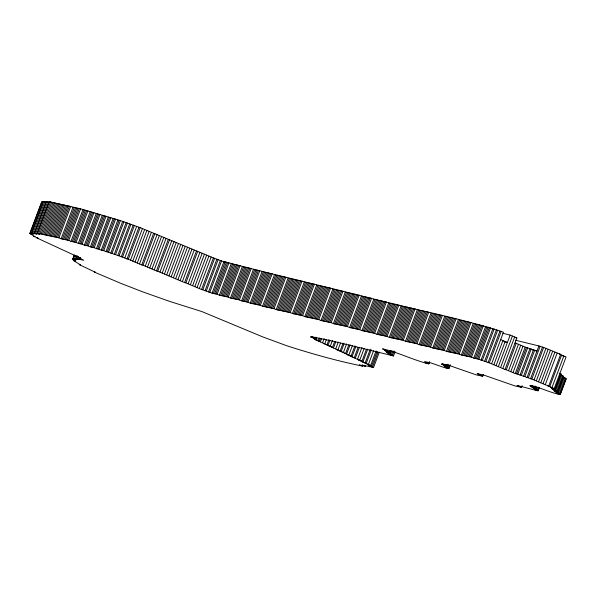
<?xml version="1.0" encoding="UTF-8"?>
<svg xmlns="http://www.w3.org/2000/svg" width="596" height="596" viewBox="0 0 596 596"><rect width="100%" height="100%" fill="white"/><g stroke="black" fill="none" stroke-linecap="round" stroke-linejoin="round"><path stroke-width="0.89" d="M77.055 256.109L76.094 258.671L83.708 260.281L79.529 257.964L80.795 258.232L36.892 237.953L38.166 238.221L33.681 236.321L34.955 236.59L29.8 233.587L41.668 202.014L42.934 202.282M29.8 233.587L32.34 234.124L30.098 233.17L41.966 201.597L43.232 201.865L31.364 233.438M30.098 233.17L33.905 233.975L31.663 233.029L43.53 201.448L47.337 202.253M32.929 233.297L44.797 201.716M34.203 233.565L46.071 201.984M31.663 233.029L36.736 234.101L34.501 233.148L46.369 201.575L50.168 202.379M35.767 233.416L47.635 201.843M37.034 233.684L48.902 202.111M34.501 233.148L39.574 234.221L37.332 233.274L49.2 201.694L80.616 208.823L120.392 220.587L140.172 227.635L213.398 257.941L226.473 262.717M38.598 233.543L50.466 201.962M39.865 233.811L51.74 202.23M41.139 234.079L53.007 202.498M42.405 234.347L54.273 202.767M43.672 234.615L55.54 203.035M44.946 234.884L56.814 203.303M46.212 235.152L58.08 203.571M47.479 235.42L59.347 203.839M48.745 235.688L60.613 204.115M50.019 235.956L61.887 204.383M51.286 236.225L63.154 204.651M52.552 236.493L64.42 204.92M53.819 236.761L65.687 205.188M55.093 237.029L66.961 205.456M56.359 237.297L68.227 205.724M57.626 237.566L69.494 205.993M37.332 233.274L58.892 237.834L70.76 206.261M58.892 237.834L61.135 238.787L73.003 207.214M62.401 239.056L74.269 207.482M63.675 239.324L75.543 207.751M64.942 239.592L76.809 208.019M66.208 239.86L78.076 208.287M67.475 240.128L79.343 208.555M61.135 238.787L68.749 240.397L80.616 208.823M68.749 240.397L70.984 241.35L82.851 209.777M72.25 241.618L84.125 210.045M73.524 241.887L85.392 210.314M74.791 242.155L86.658 210.582M70.984 241.35L76.057 242.423L87.925 210.85M76.057 242.423L78.299 243.377L90.167 211.796M379.317 352.109L373.543 367.471L362.122 365.057L365.631 366.279L359.291 364.938L362.8 366.153C337.031 360.952 311.812 353.793 286.832 345.777L262.575 336.822L201.806 311.544L169.644 301.39L142.846 291.898L121.211 283.517L94.28 272.067L95.516 272.335L79.171 264.572L80.438 264.84L73.338 260.474L75.878 261.011L72.667 259.379L74.269 255.11M72.667 259.379L75.208 259.916L72.965 258.962L74.247 255.55M72.965 258.962L75.498 259.498L73.263 258.545L74.545 255.133M79.566 243.645L91.434 212.064M74.53 258.813L75.811 255.401M80.832 243.913L92.7 212.332M75.796 259.081L77.085 255.669M78.299 243.377L82.106 244.181L93.974 212.608M77.368 258.94L78.329 256.377M78.635 259.208L79.275 257.502M82.106 244.181L84.341 245.135L96.209 213.554M79.901 259.476L80.542 257.77M85.608 245.403L97.483 213.822M86.882 245.671L98.75 214.091M84.341 245.135L88.148 245.939L100.016 214.359M88.148 245.939L90.391 246.886L102.259 215.312M91.657 247.161L103.525 215.581M92.924 247.429L104.792 215.849M90.391 246.886L94.19 247.698L106.058 216.117M94.19 247.698L96.433 248.644L108.301 217.071M97.699 248.912L109.567 217.339M96.433 248.644L98.966 249.18L110.841 217.607M98.966 249.18L101.208 250.134L113.076 218.561M102.475 250.402L114.343 218.829M101.208 250.134L103.749 250.67L115.617 219.097M103.749 250.67L105.984 251.624L117.852 220.051M107.25 251.892L119.126 220.319M105.984 251.624L108.524 252.16L120.392 220.587M108.524 252.16L110.759 253.114L122.627 221.533M110.759 253.114L112.033 253.382L123.901 221.801M112.033 253.382L114.268 254.336L126.136 222.755M114.268 254.336L115.535 254.604L127.41 223.023M115.535 254.604L117.777 255.55L129.645 223.977M117.777 255.55L119.044 255.818L130.911 224.245M119.044 255.818L121.286 256.772L133.154 225.199M121.286 256.772L122.552 257.04L134.42 225.467M124.795 257.993L136.663 226.413M122.552 257.04L127.03 258.947L138.905 227.367M127.03 258.947L128.304 259.215L140.172 227.635M130.539 260.161L142.407 228.588M132.781 261.115L144.649 229.542M135.024 262.069L146.892 230.488M137.259 263.022L149.127 231.442M139.501 263.968L151.369 232.395M128.304 259.215L141.736 264.922L153.604 233.349M141.736 264.922L143.01 265.19L154.878 233.617M145.245 266.144L157.113 234.563M147.488 267.09L159.356 235.517M149.723 268.044L161.598 236.47M151.965 268.997L163.833 237.424M154.208 269.951L166.075 238.37M143.01 265.19L156.443 270.897L168.31 239.324M156.443 270.897L157.716 271.165L169.584 239.592M159.951 272.119L171.819 240.546M162.194 273.072L174.062 241.499M164.429 274.026L176.297 242.445M166.671 274.972L178.539 243.399M168.914 275.926L180.782 244.353M171.149 276.879L183.017 245.299M173.391 277.833L185.259 246.252M175.626 278.779L187.494 247.206M177.869 279.733L189.737 248.16M180.111 280.686L191.979 249.106M182.346 281.632L194.214 250.059M157.716 271.165L184.589 282.586L196.456 251.013M184.589 282.586L185.855 282.854L197.723 251.281M188.098 283.808L199.965 252.235M190.333 284.761L202.2 253.181M192.575 285.707L204.443 254.134M194.817 286.661L206.685 255.088M197.053 287.615L208.92 256.042M199.295 288.568L211.163 256.988M185.855 282.854L201.53 289.514L213.398 257.941M201.53 289.514L202.804 289.783L214.672 258.21M202.804 289.783L205.039 290.736L216.907 259.163M205.039 290.736L206.305 291.004L218.181 259.431M206.305 291.004L208.548 291.958L220.416 260.385M208.548 291.958L209.814 292.226L221.682 260.653M209.814 292.226L212.057 293.18L223.925 261.599C273.713 274.667 323.963 286.266 373.841 299.065C416.991 310.293 461.177 318.234 503.456 332.233L491.588 363.806M213.323 293.448L225.191 261.868M214.59 293.716L226.465 262.136M215.864 293.984L227.732 262.404M212.057 293.18L217.13 294.253L228.998 262.672M217.13 294.253L219.373 295.206L231.241 263.626M220.639 295.474L232.507 263.894M221.906 295.743L233.774 264.162M223.172 296.011L235.04 264.43M224.446 296.279L236.314 264.699M225.713 296.547L237.58 264.967M226.979 296.815L238.847 265.235M219.373 295.206L228.246 297.084L240.121 265.503M228.246 297.084L230.488 298.037L242.356 266.457M231.755 298.305L243.622 266.725M233.029 298.574L244.896 266.993M234.295 298.842L246.163 267.261M235.562 299.11L247.429 267.53M236.828 299.378L248.696 267.798M238.102 299.646L249.97 268.066M230.488 298.037L239.369 299.915L251.236 268.334M239.369 299.915L241.603 300.868L253.479 269.288M242.877 301.136L254.745 269.556M244.144 301.405L256.012 269.824M245.41 301.673L257.278 270.092M246.677 301.941L258.552 270.361M241.603 300.868L247.951 302.209L259.819 270.629M247.951 302.209L250.186 303.163L262.054 271.582M251.46 303.431L263.328 271.85M252.726 303.699L264.594 272.119M253.993 303.967L265.861 272.387M255.259 304.236L267.135 272.655M256.533 304.504L268.401 272.923M257.8 304.772L269.668 273.191M259.066 305.04L270.934 273.46M250.186 303.163L260.333 305.308L272.208 273.728M260.333 305.308L262.575 306.262L274.443 274.681M263.842 306.53L275.71 274.95M265.116 306.798L276.984 275.218M266.382 307.067L278.25 275.486M267.649 307.335L279.517 275.754M268.915 307.603L280.783 276.022M270.189 307.871L282.057 276.291M271.456 308.139L283.324 276.559M272.722 308.408L284.59 276.827M262.575 306.262L273.989 308.676L285.864 277.095M273.989 308.676L276.231 309.629L288.099 278.049M277.498 309.898L289.365 278.317M278.772 310.166L290.639 278.585M280.038 310.434L291.906 278.853M281.305 310.702L293.172 279.122M282.571 310.97L294.439 279.39M283.845 311.239L295.713 279.658M285.111 311.507L296.979 279.926M286.378 311.775L298.246 280.202M287.644 312.043L299.512 280.47M288.918 312.311L300.786 280.738M276.231 309.629L290.185 312.58L302.053 281.007M290.185 312.58L292.42 313.533L304.295 281.953M293.694 313.801L305.562 282.221M294.96 314.07L306.828 282.489M296.227 314.338L308.095 282.757M297.501 314.606L309.369 283.033M298.767 314.874L310.635 283.301M300.034 315.142L311.902 283.569M301.3 315.411L313.168 283.838M292.42 313.533L302.574 315.679L314.442 284.106M302.574 315.679L304.809 316.632L316.677 285.052M306.076 316.901L317.951 285.32M307.35 317.169L319.218 285.588M308.616 317.437L320.484 285.864M309.883 317.705L321.751 286.132M311.149 317.973L323.025 286.4M312.423 318.242L324.291 286.669M313.69 318.51L325.558 286.937M314.956 318.778L326.824 287.205M316.23 319.046L328.098 287.473M317.497 319.314L329.365 287.741M304.809 316.632L318.763 319.583L330.631 288.01M318.763 319.583L321.006 320.536L332.873 288.963M316.767 337.858L316.126 339.564L313.883 338.61L315.157 338.878L315.798 337.172M322.272 320.804L334.14 289.231M323.539 321.073L335.406 289.5M324.805 321.341L336.68 289.768M320.298 338.64L319.337 341.195L315.828 339.973L318.361 340.51L319.329 337.954M326.079 321.609L337.947 290.036M327.346 321.877L339.213 290.304M320.305 341.88L321.587 338.468M328.612 322.145L340.48 290.572M329.879 322.414L341.754 290.841M322.548 342.834L324.149 338.565M321.006 320.536L331.152 322.682L343.02 291.109M328.947 339.616L327.025 344.734L323.516 343.512L324.783 343.78L326.392 339.519M331.152 322.682L333.387 323.635L345.255 292.062M334.661 323.904L346.529 292.331M335.928 324.172L347.796 292.599M327.994 345.419L329.923 340.294M337.194 324.44L349.062 292.867M334.721 341.344L332.479 347.319L328.97 346.097L330.236 346.365L332.479 340.398M338.461 324.708L350.329 293.135M339.735 324.976L351.603 293.403M341.001 325.245L352.869 293.672M333.447 348.004L335.69 342.03M342.268 325.513L354.136 293.94M343.534 325.781L355.41 294.208M335.69 348.958L338.252 342.126M344.808 326.049L356.676 294.476M346.075 326.317L357.943 294.744M343.05 343.177L340.167 350.858L336.658 349.636L337.925 349.904L340.495 343.08M333.387 323.635L347.341 326.586L359.209 295.013M347.341 326.586L349.584 327.539L361.452 295.966M341.135 351.543L344.026 343.862M350.85 327.807L362.718 296.234M352.117 328.076L363.985 296.503M348.824 344.913L345.613 353.443L342.104 352.221L343.378 352.497L346.581 343.959M353.391 328.344L365.259 296.771M354.657 328.612L366.525 297.039M355.924 328.88L367.792 297.307M346.589 354.128L350.113 344.741M357.19 329.148L369.058 297.575M354.918 345.792L351.066 356.028L347.557 354.814L348.824 355.082L352.355 345.695M358.464 329.417L370.332 297.844M349.584 327.539L359.731 329.685L371.599 298.112M358.121 347.423L354.277 357.667L350.768 356.445L352.035 356.713L355.887 346.477M359.731 329.685L361.973 330.638L373.841 299.065M363.24 330.907L375.108 299.334M364.506 331.175L376.374 299.602M355.246 358.352L359.418 347.252M365.773 331.443L377.64 299.87M367.047 331.711L378.914 300.138M357.488 359.299L361.981 347.356M368.313 331.979L380.181 300.406M369.58 332.248L381.447 300.675M366.458 349.256L361.966 361.206L358.457 359.984L359.723 360.252L364.216 348.302M370.846 332.516L382.714 300.943M372.12 332.784L383.988 301.211M373.387 333.052L385.254 301.479M370.31 349.181L365.177 362.837L361.668 361.616L362.934 361.884L367.747 349.085M361.973 330.638L374.653 333.328L386.521 301.747M374.653 333.328L376.895 334.274L388.763 302.701M366.145 363.523L371.278 349.867M378.162 334.542L390.03 302.969M379.428 334.81L391.296 303.237M376.076 350.917L370.63 365.423L367.121 364.208L368.388 364.476L373.521 350.82M380.695 335.079L392.57 303.506M381.969 335.347L393.837 303.774M378.02 352.281L372.567 366.793L369.058 365.572L371.599 366.108L377.052 351.603M383.235 335.615L395.103 304.042M384.502 335.883L396.37 304.31M385.776 336.159L397.644 304.578M376.895 334.274L387.042 336.427L398.91 304.847M387.042 336.427L389.277 337.373L401.153 305.8M390.551 337.641L402.419 306.068M391.818 337.91L403.686 306.337M393.084 338.178L404.952 306.605M390.559 351.081L389.911 352.795L386.402 351.573L388.942 352.109L389.583 350.403M394.351 338.446L406.226 306.873M391.87 350.47L390.589 353.89L387.08 352.668L389.613 353.204L390.581 350.642M395.625 338.714L407.493 307.141M396.891 338.99L408.759 307.409M394.135 350.984L392.526 355.253L389.024 354.039L391.557 354.575L392.846 351.156M398.158 339.258L410.026 307.678M399.424 339.526L411.3 307.946M315.157 338.878L310.672 336.978L314.479 337.783L310.97 336.561L335.071 341.664L393.502 355.939L395.103 351.67M400.698 339.795L412.566 308.214M401.965 340.063L413.833 308.482M389.277 337.373L403.231 340.331L415.099 308.75M403.231 340.331L405.474 341.277L417.342 309.704M406.74 341.545L418.608 309.972M408.007 341.821L419.875 310.24M409.281 342.089L421.148 310.509M410.547 342.357L422.415 310.777M411.814 342.625L423.682 311.045M413.08 342.894L424.955 311.313M414.354 343.162L426.222 311.581M415.621 343.43L427.488 311.85M405.474 341.277L416.887 343.698L428.755 312.118M416.887 343.698L419.13 344.652L430.997 313.071M420.396 344.92L432.264 313.34M421.663 345.188L433.53 313.608M422.937 345.457L434.804 313.876M424.203 345.725L436.071 314.144M425.47 345.993L437.337 314.412M426.736 346.261L438.604 314.681M428.01 346.529L439.878 314.949M429.276 346.798L441.144 315.217M419.13 344.652L430.543 347.066L442.411 315.485M430.543 347.066L432.785 348.019L444.653 316.439M434.052 348.288L445.92 316.707M388.942 352.109L385.433 350.888L387.974 351.424L384.465 350.202L386.998 350.746L382.52 348.839C398.352 352.363 412.976 359.999 428.718 363.873L429.358 362.159M428.718 363.873L425.209 362.651L429.016 363.456L429.656 361.75M435.318 348.556L447.186 316.975M436.592 348.824L448.46 317.243M437.859 349.092L449.727 317.512M439.125 349.36L450.993 317.78M440.392 349.629L452.26 318.048M441.666 349.897L453.534 318.316M442.932 350.165L454.8 318.592M432.785 348.019L444.199 350.433L456.067 318.86M444.199 350.433L446.441 351.387L458.309 319.806M447.708 351.655L459.576 320.074M448.974 351.923L460.842 320.343M450.248 352.191L462.116 320.611M448.036 364.238L447.075 366.801L443.566 365.579L446.099 366.115L446.739 364.409M451.515 352.459L463.383 320.879M452.781 352.728L464.649 321.147M450.3 364.752L449.012 368.164L445.503 366.95L448.043 367.486L449.004 364.923M454.048 352.996L465.916 321.423M429.016 363.456L424.538 361.556L430.878 362.897L444.914 367.777L448.713 368.581L449.682 366.019M455.322 353.264L467.19 321.691M456.588 353.532L468.456 321.959M457.855 353.8L469.723 322.227M446.441 351.387L459.121 354.069L470.989 322.496M459.121 354.069L461.364 355.022L473.231 323.442M462.63 355.291L474.498 323.71M463.897 355.559L475.772 323.978M465.171 355.827L477.038 324.254M466.437 356.095L478.305 324.522M467.704 356.363L479.571 324.79M468.978 356.632L480.845 325.058M470.244 356.9L482.112 325.327M461.364 355.022L471.51 357.168L483.378 325.595M471.51 357.168L473.753 358.121L485.621 326.541M475.019 358.39L486.887 326.809M476.286 358.658L488.154 327.077M477.552 358.926L489.428 327.353M473.753 358.121L478.826 359.194L490.694 327.621M478.826 359.194L481.061 360.148L492.929 328.567M481.061 360.148L482.335 360.416L494.203 328.836M482.335 360.416L484.57 361.362L496.438 329.789M484.57 361.362L485.837 361.638L497.712 330.057M446.099 366.115L441.621 364.216L445.428 365.02L441.919 363.798L448.259 365.139L476.323 374.906L482.671 376.247L483.311 374.534M485.837 361.638L488.079 362.584L499.947 331.011M488.079 362.584L489.346 362.852L501.214 331.279M493.823 364.759L502.92 340.562M496.066 365.706L505.162 341.515M498.308 366.659L510.176 335.086L516.896 337.939L505.028 369.513L489.346 362.852M500.543 367.613L512.411 336.04M502.786 368.566L514.653 336.986M505.028 369.513L506.295 369.781L516.24 343.326L525.195 347.133L536.989 351.059L532.474 349.964M508.53 370.734L518.475 344.279M510.772 371.688L520.718 345.233M513.014 372.642L522.953 346.179M506.295 369.781L515.249 373.588L525.195 347.133M516.516 373.856L526.462 347.401M515.249 373.588L517.79 374.124L527.736 347.669M517.79 374.124L520.025 375.078L529.971 348.623M520.025 375.078L521.299 375.346L531.237 348.891M521.299 375.346L523.534 376.3L533.48 349.845M523.534 376.3L524.8 376.568L534.746 350.113M482.671 376.247L478.186 374.34L480.726 374.877L477.217 373.662L483.557 375.003L515.13 385.985L521.47 387.325L522.118 385.612M524.8 376.568L527.043 377.521L538.911 345.941L543.686 347.431L560.635 354.359L548.767 385.94L547.493 385.672L551.978 387.571L563.846 355.998L559.368 354.091L560.635 354.359M527.043 377.521L528.309 377.79L540.177 346.209M528.309 377.79L530.552 378.736L542.42 347.163M530.552 378.736L531.818 379.011L543.686 347.431M534.061 379.957L545.929 348.384M536.296 380.911L548.171 349.338M535.99 386.64L535.35 388.354L531.841 387.132L534.374 387.668L535.022 385.955M538.538 381.865L550.406 350.284M538.255 387.154L537.287 389.717L533.778 388.495L536.318 389.032L536.959 387.325M540.781 382.811L552.648 351.238M521.47 387.325L516.993 385.418L537.965 390.812L539.246 387.4M537.965 390.812L534.456 389.598L538.263 390.402L539.224 387.84M543.016 383.764L554.883 352.191M548.767 385.94L545.258 384.718L557.126 353.145M549.736 386.618L561.603 355.045M559.212 373.215L560.97 373.826L555.189 389.21L551.68 387.989L554.213 388.525L566.081 356.944L562.579 355.73L563.846 355.998M560.374 374.653L561.641 374.921L555.859 390.305L552.35 389.084L554.891 389.62L560.672 374.236M560.955 375.376L563.585 376.292L557.804 391.669L554.295 390.454L556.828 390.991L562.617 375.607L560.858 374.996M562.505 376.776L564.256 377.387L558.474 392.771L554.965 391.55L557.506 392.086L563.287 376.702M564.449 378.14L566.2 378.751L560.419 394.135L556.91 392.913L559.45 393.449L565.231 378.073L562.594 377.156M534.374 387.668L530.865 386.446L533.405 386.983L529.896 385.761L533.703 386.573L530.194 385.351C540.46 387.437 549.81 392.622 560.121 394.552L565.902 379.168M44.506 202.133L45.773 202.402L43.53 201.448M514.966 343.058L516.24 343.326M563.548 356.408L564.814 356.676M73.263 258.545L78.337 259.618L76.094 258.671M559.696 373.558L560.97 373.826M561.343 375.338L562.617 375.607M562.319 376.016L563.585 376.292M562.989 377.119L564.256 377.387M563.958 377.804L565.231 378.073M564.933 378.482L566.2 378.751M389.911 352.795L386.104 351.983L389.613 353.204M551.978 387.571L550.704 387.303L554.213 388.525M390.589 353.89L388.048 353.353L391.557 354.575M555.189 389.21L551.382 388.398L554.891 389.62M392.526 355.253L389.993 354.717L393.502 355.939M447.075 366.801L444.534 366.264L448.043 367.486M316.126 339.564L314.859 339.295L318.361 340.51M555.859 390.305L553.326 389.769L556.828 390.991M449.012 368.164L445.212 367.36L448.713 368.581M319.337 341.195L318.07 340.927L324.783 343.78M557.804 391.669L553.997 390.864L557.506 392.086M558.474 392.771L555.941 392.235L559.45 393.449M535.35 388.354L532.809 387.817L536.318 389.032M327.025 344.734L325.759 344.466L330.236 346.365M560.419 394.135L556.612 393.33L560.121 394.552M537.287 389.717L534.754 389.181L538.263 390.402M332.479 347.319L331.205 347.051L337.925 349.904M340.167 350.858L338.893 350.59L343.378 352.497M345.613 353.443L344.346 353.175L348.824 355.082M351.066 356.028L349.8 355.76L352.035 356.713M354.277 357.667L353.011 357.399L359.723 360.252M361.966 361.206L360.699 360.938L362.934 361.884M365.177 362.837L363.91 362.569L368.388 364.476M370.63 365.423L368.09 364.886L371.599 366.108M372.567 366.793L370.034 366.257L373.543 367.471M502.95 333.313L510.176 335.086M515.093 337.5L516.896 337.939M515.443 340.227L538.911 345.941M503.791 341.582L507.397 342.462L500.685 339.608M531.818 379.011L545.258 384.718M49.2 201.694L50.69 202.327M46.369 201.575L47.859 202.208"/></g></svg>
